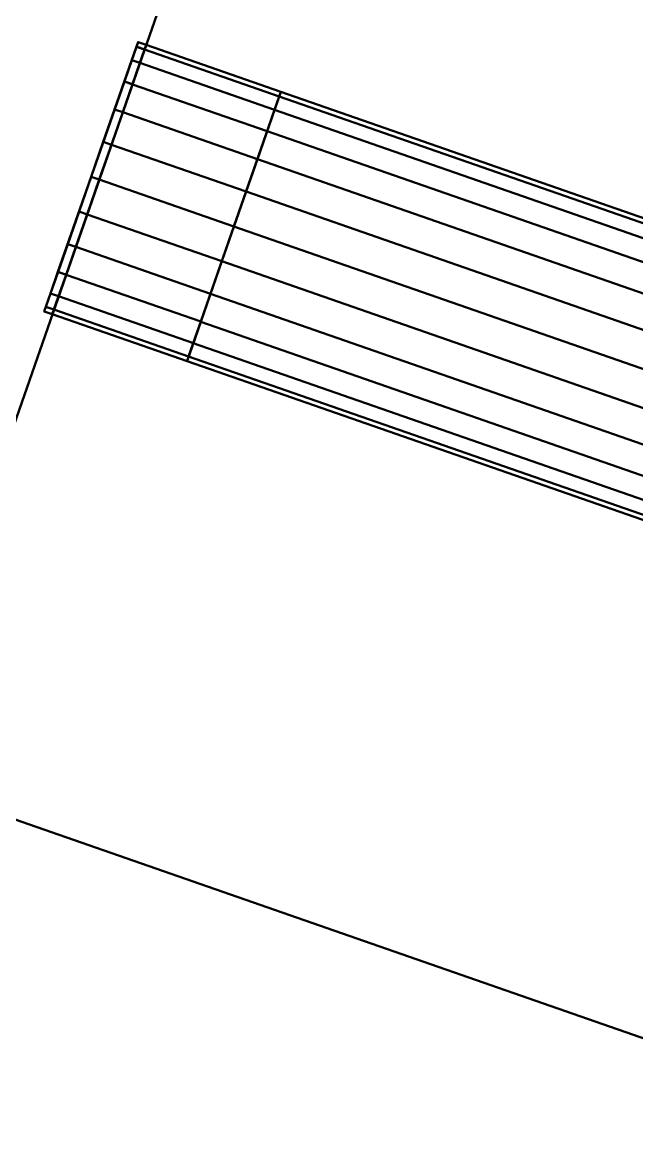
# Model space of a CAD drawing. Header units: inches. Extents: x -1654 to 1344, y -1538 to 36.
# Drawn here: x -477.09 to -459.87, y -378.58 to -347.11 of the extents above; entities that cross this region are included whole.
import ezdxf

# ---------------------------------------------------------------- set-up
doc = ezdxf.new("R2010")
doc.units = ezdxf.units.IN
doc.header["$MEASUREMENT"] = 0
doc.linetypes.add('Center', pattern=[1.25, 0.25, -0.1875, 0.625, -0.1875])
for name, color, linetype, lineweight in [('M-EQPT', 2, 'Continuous', 50), ('M-HVAC-DUCT', 1, 'Center', 30), ('M-HVAC-DUCT-RA', 1, 'Continuous', 50), ('M-HVAC-DUCT-SA', 1, 'Continuous', 50)]:
    doc.layers.add(name, color=color, linetype=linetype, lineweight=lineweight)

# ---------------------------------------------------------------- blocks, each defined once
blk = doc.blocks.new('Heat Pump - Horizontal - Water Source - Heat Pump 5 Ton Horizontal-947386-_3D_')
at = {"layer": 'M-EQPT'}
mesh = blk.add_polyface(dxfattribs=at)
corners = [(35.6, 12.699, 10.65), (-35.6, 12.699, 10.65), (-35.6, -12.699, 10.65), (35.6, -12.699, 10.65)]
mesh.append_faces([[corners[k] for k in face] for face in [(3, 0, 1, 2)]])
mesh = blk.add_polyface(dxfattribs=at)
corners = [(35.6, 12.699, -10.65), (35.6, -12.699, -10.65), (-35.6, -12.699, -10.65), (-35.6, 12.699, -10.65)]
mesh.append_faces([[corners[k] for k in face] for face in [(0, 1, 2, 3)]])
mesh = blk.add_polyface(dxfattribs=at)
corners = [(35.6, 12.699, 10.65), (35.6, 12.699, -10.65), (-35.6, 12.699, -10.65), (-35.6, 12.699, 10.65)]
mesh.append_faces([[corners[k] for k in face] for face in [(2, 3, 0, 1)]])
blk = doc.blocks.new('Round Takeoff - Standard-905466-_3D_')
at = {"layer": 'M-HVAC-DUCT', "color": 8, "linetype": 'Continuous', "lineweight": 50}
mesh = blk.add_polyface(dxfattribs=at)
corners = [(-0.24, 0, 4), (-0.24, 1.035, 3.864), (-0.24, 2, 3.464), (-0.24, 2.828, 2.828), (-0.24, 3.464, 2), (-0.24, 3.864, 1.035), (-0.24, 4), (-0.24, 3.864, -1.035), (-0.24, 3.464, -2), (-0.24, 2.828, -2.828), (-0.24, 2, -3.464), (-0.24, 1.035, -3.864), (-0.24, 0, -4), (-0.24, -1.035, -3.864), (-0.24, -2, -3.464), (-0.24, -2.828, -2.828), (-0.24, -3.464, -2), (-0.24, -3.864, -1.035), (-0.24, -4), (-0.24, -3.864, 1.035), (-0.24, -3.464, 2), (-0.24, -2.828, 2.828), (-0.24, -2, 3.464), (-0.24, -1.035, 3.864)]
mesh.append_faces([[corners[k] for k in face] for face in [(17, 14, 15, 16)]], dxfattribs={"vtx0": -1, "color": 8})
mesh.append_faces([[corners[k] for k in face] for face in [(21, 12, 17, 20)]], dxfattribs={"vtx0": -1, "vtx1": -1, "vtx2": -1, "color": 8})
mesh.append_faces([[corners[k] for k in face] for face in [(12, 3, 4)]], dxfattribs={"vtx0": -1, "vtx2": -1, "color": 8})
mesh.append_faces([[corners[k] for k in face] for face in [(12, 7, 8, 9), (12, 1, 2, 3)]], dxfattribs={"vtx0": -1, "vtx3": -1, "color": 8})
mesh.append_faces([[corners[k] for k in face] for face in [(0, 1, 12, 23), (22, 23, 12, 21)]], dxfattribs={"vtx1": -1, "vtx2": -1, "color": 8})
mesh.append_faces([[corners[k] for k in face] for face in [(6, 7, 12, 4)]], dxfattribs={"vtx1": -1, "vtx2": -1, "vtx3": -1, "color": 8})
mesh.append_faces([[corners[k] for k in face] for face in [(10, 11, 12, 9), (4, 5, 6)]], dxfattribs={"vtx2": -1, "color": 8})
mesh.append_faces([[corners[k] for k in face] for face in [(12, 13, 14, 17)]], dxfattribs={"vtx2": -1, "vtx3": -1, "color": 8})
mesh.append_faces([[corners[k] for k in face] for face in [(17, 18, 19, 20)]], dxfattribs={"vtx3": -1, "color": 8})
mesh = blk.add_polyface(dxfattribs=at)
corners = [(-0.24, 4), (-0.24, 3.864, 1.035), (-0.24, 3.464, 2), (-0.24, 2.828, 2.828), (-0.24, 2, 3.464), (-0.24, 1.035, 3.864), (-0.24, 0, 4), (0, 0, 4), (0, 1.035, 3.864), (0, 2, 3.464), (0, 2.828, 2.828), (0, 3.464, 2), (0, 3.864, 1.035), (0, 4)]
mesh.append_faces([[corners[k] for k in face] for face in [(1, 12, 13, 0)]], dxfattribs={"vtx0": -1, "color": 8})
mesh.append_faces([[corners[k] for k in face] for face in [(5, 8, 9, 4), (10, 3, 4, 9), (2, 11, 12, 1), (11, 2, 3, 10)]], dxfattribs={"vtx0": -1, "vtx2": -1, "color": 8})
mesh.append_faces([[corners[k] for k in face] for face in [(6, 7, 8, 5)]], dxfattribs={"vtx2": -1, "color": 8})
mesh = blk.add_polyface(dxfattribs=at)
corners = [(-0.24, 0, -4), (-0.24, 1.035, -3.864), (-0.24, 2, -3.464), (-0.24, 2.828, -2.828), (-0.24, 3.464, -2), (-0.24, 3.864, -1.035), (-0.24, 4), (0, 4), (0, 3.864, -1.035), (0, 3.464, -2), (0, 2.828, -2.828), (0, 2, -3.464), (0, 1.035, -3.864), (0, 0, -4)]
mesh.append_faces([[corners[k] for k in face] for face in [(1, 12, 13, 0)]], dxfattribs={"vtx0": -1, "color": 8})
mesh.append_faces([[corners[k] for k in face] for face in [(5, 8, 9, 4), (10, 3, 4, 9), (2, 11, 12, 1), (11, 2, 3, 10)]], dxfattribs={"vtx0": -1, "vtx2": -1, "color": 8})
mesh.append_faces([[corners[k] for k in face] for face in [(6, 7, 8, 5)]], dxfattribs={"vtx2": -1, "color": 8})
mesh = blk.add_polyface(dxfattribs=at)
corners = [(4, 0, 4), (4, 1.035, 3.864), (4, 2, 3.464), (4, 2.828, 2.828), (4, 3.464, 2), (4, 3.864, 1.035), (4, 4), (0, 4), (0, 3.864, 1.035), (0, 3.464, 2), (0, 2.828, 2.828), (0, 2, 3.464), (0, 1.035, 3.864), (0, 0, 4)]
mesh.append_faces([[corners[k] for k in face] for face in [(0, 1, 12, 13)]], dxfattribs={"vtx1": -1, "color": 8})
mesh.append_faces([[corners[k] for k in face] for face in [(1, 2, 11, 12), (10, 11, 2, 3), (4, 5, 8, 9), (9, 10, 3, 4)]], dxfattribs={"vtx1": -1, "vtx3": -1, "color": 8})
mesh.append_faces([[corners[k] for k in face] for face in [(5, 6, 7, 8)]], dxfattribs={"vtx3": -1, "color": 8})
mesh = blk.add_polyface(dxfattribs=at)
corners = [(4, 4), (4, 3.864, -1.035), (4, 3.464, -2), (4, 2.828, -2.828), (4, 2, -3.464), (4, 1.035, -3.864), (4, 0, -4), (0, 0, -4), (0, 1.035, -3.864), (0, 2, -3.464), (0, 2.828, -2.828), (0, 3.464, -2), (0, 3.864, -1.035), (0, 4)]
mesh.append_faces([[corners[k] for k in face] for face in [(0, 1, 12, 13)]], dxfattribs={"vtx1": -1, "color": 8})
mesh.append_faces([[corners[k] for k in face] for face in [(1, 2, 11, 12), (10, 11, 2, 3), (4, 5, 8, 9), (9, 10, 3, 4)]], dxfattribs={"vtx1": -1, "vtx3": -1, "color": 8})
mesh.append_faces([[corners[k] for k in face] for face in [(5, 6, 7, 8)]], dxfattribs={"vtx3": -1, "color": 8})
mesh = blk.add_polyface(dxfattribs=at)
corners = [(4, 0, 4), (4, -1.035, 3.864), (4, -2, 3.464), (4, -2.828, 2.828), (4, -3.464, 2), (4, -3.864, 1.035), (4, -4), (4, -3.864, -1.035), (4, -3.464, -2), (4, -2.828, -2.828), (4, -2, -3.464), (4, -1.035, -3.864), (4, 0, -4), (4, 1.035, -3.864), (4, 2, -3.464), (4, 2.828, -2.828), (4, 3.464, -2), (4, 3.864, -1.035), (4, 4), (4, 3.864, 1.035), (4, 3.464, 2), (4, 2.828, 2.828), (4, 2, 3.464), (4, 1.035, 3.864)]
mesh.append_faces([[corners[k] for k in face] for face in [(10, 8, 9), (6, 3, 4, 5)]], dxfattribs={"vtx0": -1, "color": 8})
mesh.append_faces([[corners[k] for k in face] for face in [(16, 21, 14, 15)]], dxfattribs={"vtx0": -1, "vtx1": -1, "color": 8})
mesh.append_faces([[corners[k] for k in face] for face in [(6, 12, 2, 3), (12, 23, 1, 2)]], dxfattribs={"vtx0": -1, "vtx1": -1, "vtx3": -1, "color": 8})
mesh.append_faces([[corners[k] for k in face] for face in [(21, 16, 17)]], dxfattribs={"vtx0": -1, "vtx2": -1, "color": 8})
mesh.append_faces([[corners[k] for k in face] for face in [(6, 10, 11, 12), (17, 19, 20, 21)]], dxfattribs={"vtx0": -1, "vtx3": -1, "color": 8})
mesh.append_faces([[corners[k] for k in face] for face in [(18, 19, 17)]], dxfattribs={"vtx1": -1, "color": 8})
mesh.append_faces([[corners[k] for k in face] for face in [(22, 23, 12, 21)]], dxfattribs={"vtx1": -1, "vtx2": -1, "color": 8})
mesh.append_faces([[corners[k] for k in face] for face in [(23, 0, 1)]], dxfattribs={"vtx2": -1, "color": 8})
mesh.append_faces([[corners[k] for k in face] for face in [(12, 13, 14, 21), (6, 7, 8, 10)]], dxfattribs={"vtx2": -1, "vtx3": -1, "color": 8})
mesh = blk.add_polyface(dxfattribs=at)
corners = [(-0.24, -4), (-0.24, -3.864, -1.035), (-0.24, -3.464, -2), (-0.24, -2.828, -2.828), (-0.24, -2, -3.464), (-0.24, -1.035, -3.864), (-0.24, 0, -4), (0, 0, -4), (0, -1.035, -3.864), (0, -2, -3.464), (0, -2.828, -2.828), (0, -3.464, -2), (0, -3.864, -1.035), (0, -4)]
mesh.append_faces([[corners[k] for k in face] for face in [(1, 12, 13, 0)]], dxfattribs={"vtx0": -1, "color": 8})
mesh.append_faces([[corners[k] for k in face] for face in [(5, 8, 9, 4), (10, 3, 4, 9), (2, 11, 12, 1), (11, 2, 3, 10)]], dxfattribs={"vtx0": -1, "vtx2": -1, "color": 8})
mesh.append_faces([[corners[k] for k in face] for face in [(6, 7, 8, 5)]], dxfattribs={"vtx2": -1, "color": 8})
mesh = blk.add_polyface(dxfattribs=at)
corners = [(-0.24, 0, 4), (-0.24, -1.035, 3.864), (-0.24, -2, 3.464), (-0.24, -2.828, 2.828), (-0.24, -3.464, 2), (-0.24, -3.864, 1.035), (-0.24, -4), (0, -4), (0, -3.864, 1.035), (0, -3.464, 2), (0, -2.828, 2.828), (0, -2, 3.464), (0, -1.035, 3.864), (0, 0, 4)]
mesh.append_faces([[corners[k] for k in face] for face in [(1, 12, 13, 0)]], dxfattribs={"vtx0": -1, "color": 8})
mesh.append_faces([[corners[k] for k in face] for face in [(5, 8, 9, 4), (10, 3, 4, 9), (2, 11, 12, 1), (11, 2, 3, 10)]], dxfattribs={"vtx0": -1, "vtx2": -1, "color": 8})
mesh.append_faces([[corners[k] for k in face] for face in [(6, 7, 8, 5)]], dxfattribs={"vtx2": -1, "color": 8})
mesh = blk.add_polyface(dxfattribs=at)
corners = [(4, 0, -4), (4, -1.035, -3.864), (4, -2, -3.464), (4, -2.828, -2.828), (4, -3.464, -2), (4, -3.864, -1.035), (4, -4), (0, -4), (0, -3.864, -1.035), (0, -3.464, -2), (0, -2.828, -2.828), (0, -2, -3.464), (0, -1.035, -3.864), (0, 0, -4)]
mesh.append_faces([[corners[k] for k in face] for face in [(0, 1, 12, 13)]], dxfattribs={"vtx1": -1, "color": 8})
mesh.append_faces([[corners[k] for k in face] for face in [(1, 2, 11, 12), (10, 11, 2, 3), (4, 5, 8, 9), (9, 10, 3, 4)]], dxfattribs={"vtx1": -1, "vtx3": -1, "color": 8})
mesh.append_faces([[corners[k] for k in face] for face in [(5, 6, 7, 8)]], dxfattribs={"vtx3": -1, "color": 8})
mesh = blk.add_polyface(dxfattribs=at)
corners = [(4, -4), (4, -3.864, 1.035), (4, -3.464, 2), (4, -2.828, 2.828), (4, -2, 3.464), (4, -1.035, 3.864), (4, 0, 4), (0, 0, 4), (0, -1.035, 3.864), (0, -2, 3.464), (0, -2.828, 2.828), (0, -3.464, 2), (0, -3.864, 1.035), (0, -4)]
mesh.append_faces([[corners[k] for k in face] for face in [(0, 1, 12, 13)]], dxfattribs={"vtx1": -1, "color": 8})
mesh.append_faces([[corners[k] for k in face] for face in [(1, 2, 11, 12), (10, 11, 2, 3), (4, 5, 8, 9), (9, 10, 3, 4)]], dxfattribs={"vtx1": -1, "vtx3": -1, "color": 8})
mesh.append_faces([[corners[k] for k in face] for face in [(5, 6, 7, 8)]], dxfattribs={"vtx3": -1, "color": 8})

msp = doc.modelspace()

# ---------------------------------------------------------------- linework, layer by layer
at = {"layer": 'M-HVAC-DUCT', "color": 5}
for p, q in [((-474.937, -351.513, 1326), (-475.164, -351.434, 1326)), ((-474.937, -351.513, 1326), (-471.16, -352.829, 1326)), ((-471.16, -352.829, 1326), (-445.663, -361.713, 1326)), ((-471.16, -352.829, 1326), (-445.663, -361.713, 1326))]:
    msp.add_line(p, q, dxfattribs=at)

# ---------------------------------------------------------------- block references
at = {"layer": 'M-EQPT', "rotation": 340.7901312840835}
msp.add_blockref('Heat Pump - Horizontal - Water Source - Heat Pump 5 Ton Horizontal-947386-_3D_', (-486.507, -379.702, 1326), dxfattribs=at)
at = {"layer": 'M-HVAC-DUCT-SA', "color": 8, "extrusion": (0, 0, -1), "rotation": 199.2098687159169}
msp.add_blockref('Round Takeoff - Standard-905466-_3D_', (474.937, -351.513, -1326), dxfattribs=at)

# ---------------------------------------------------------------- meshes
at = {"layer": 'M-HVAC-DUCT-RA', "color": 8}
mesh = msp.add_polyface(dxfattribs=at)
corners = [(3.555, -377.31, 1321), (4.061, -375.57, 1320.761), (4.532, -373.949, 1320.062), (4.937, -372.557, 1318.95), (5.247, -371.489, 1317.5), (5.442, -370.817, 1315.812), (5.509, -370.588, 1314), (-689.709, -168.479, 1314), (-689.775, -168.708, 1315.812), (-689.971, -169.38, 1317.5), (-690.281, -170.448, 1318.95), (-690.686, -171.84, 1320.062), (-691.157, -173.461, 1320.761), (-691.663, -175.201, 1321)]
mesh.append_faces([[corners[k] for k in face] for face in [(8, 9, 4, 5), (3, 4, 9, 10), (11, 12, 1, 2), (2, 3, 10, 11)]], dxfattribs={"vtx1": -1, "vtx3": -1, "color": 8})
mesh.append_faces([[corners[k] for k in face] for face in [(6, 7, 8, 5)]], dxfattribs={"vtx2": -1, "color": 8})
mesh.append_faces([[corners[k] for k in face] for face in [(12, 13, 0, 1)]], dxfattribs={"vtx3": -1, "color": 8})
mesh = msp.add_polyface(dxfattribs=at)
corners = [(5.509, -370.588, 1314), (5.442, -370.817, 1312.188), (5.247, -371.489, 1310.5), (4.937, -372.557, 1309.05), (4.532, -373.949, 1307.938), (4.061, -375.57, 1307.239), (3.555, -377.31, 1307), (-691.663, -175.201, 1307), (-691.157, -173.461, 1307.239), (-690.686, -171.84, 1307.938), (-690.281, -170.448, 1309.05), (-689.971, -169.38, 1310.5), (-689.775, -168.708, 1312.188), (-689.709, -168.479, 1314)]
mesh.append_faces([[corners[k] for k in face] for face in [(7, 8, 5, 6)]], dxfattribs={"vtx1": -1, "color": 8})
mesh.append_faces([[corners[k] for k in face] for face in [(8, 9, 4, 5), (3, 4, 9, 10), (11, 12, 1, 2), (2, 3, 10, 11)]], dxfattribs={"vtx1": -1, "vtx3": -1, "color": 8})
mesh.append_faces([[corners[k] for k in face] for face in [(12, 13, 0, 1)]], dxfattribs={"vtx3": -1, "color": 8})
mesh = msp.add_polyface(dxfattribs=at)
corners = [(1.601, -384.032, 1314), (1.667, -383.803, 1315.812), (1.863, -383.131, 1317.5), (2.173, -382.063, 1318.95), (2.578, -380.671, 1320.062), (3.049, -379.05, 1320.761), (3.555, -377.31, 1321), (-691.663, -175.201, 1321), (-692.169, -176.94, 1320.761), (-692.64, -178.562, 1320.062), (-693.045, -179.954, 1318.95), (-693.355, -181.022, 1317.5), (-693.55, -181.693, 1315.812), (-693.617, -181.922, 1314)]
mesh.append_faces([[corners[k] for k in face] for face in [(7, 8, 5, 6)]], dxfattribs={"vtx1": -1, "color": 8})
mesh.append_faces([[corners[k] for k in face] for face in [(8, 9, 4, 5), (3, 4, 9, 10), (11, 12, 1, 2), (2, 3, 10, 11)]], dxfattribs={"vtx1": -1, "vtx3": -1, "color": 8})
mesh.append_faces([[corners[k] for k in face] for face in [(12, 13, 0, 1)]], dxfattribs={"vtx3": -1, "color": 8})
mesh = msp.add_polyface(dxfattribs=at)
corners = [(3.555, -377.31, 1307), (3.049, -379.05, 1307.239), (2.578, -380.671, 1307.938), (2.173, -382.063, 1309.05), (1.863, -383.131, 1310.5), (1.667, -383.803, 1312.188), (1.601, -384.032, 1314), (-693.617, -181.922, 1314), (-693.55, -181.693, 1312.188), (-693.355, -181.022, 1310.5), (-693.045, -179.954, 1309.05), (-692.64, -178.562, 1307.938), (-692.169, -176.94, 1307.239), (-691.663, -175.201, 1307)]
mesh.append_faces([[corners[k] for k in face] for face in [(7, 8, 5, 6)]], dxfattribs={"vtx1": -1, "color": 8})
mesh.append_faces([[corners[k] for k in face] for face in [(8, 9, 4, 5), (3, 4, 9, 10), (11, 12, 1, 2), (2, 3, 10, 11)]], dxfattribs={"vtx1": -1, "vtx3": -1, "color": 8})
mesh.append_faces([[corners[k] for k in face] for face in [(12, 13, 0, 1)]], dxfattribs={"vtx3": -1, "color": 8})
at = {"layer": 'M-HVAC-DUCT-SA', "color": 8}
mesh = msp.add_polyface(dxfattribs=at)
corners = [(217.678, -463.725, 1340), (218.175, -462.016, 1339.799), (218.647, -460.392, 1339.208), (219.07, -458.936, 1338.255), (219.424, -457.719, 1336.988), (219.69, -456.804, 1335.471), (219.855, -456.236, 1333.78), (219.911, -456.043, 1332), (-798.8, -159.89, 1332), (-798.856, -160.083, 1333.78), (-799.021, -160.651, 1335.471), (-799.287, -161.566, 1336.988), (-799.641, -162.783, 1338.255), (-800.065, -164.239, 1339.208), (-800.537, -165.863, 1339.799), (-801.034, -167.572, 1340)]
mesh.append_faces([[corners[k] for k in face] for face in [(9, 10, 5, 6), (10, 11, 4, 5), (3, 4, 11, 12), (12, 13, 2, 3), (13, 14, 1, 2)]], dxfattribs={"vtx1": -1, "vtx3": -1, "color": 8})
mesh.append_faces([[corners[k] for k in face] for face in [(7, 8, 9, 6)]], dxfattribs={"vtx2": -1, "color": 8})
mesh.append_faces([[corners[k] for k in face] for face in [(14, 15, 0, 1)]], dxfattribs={"vtx3": -1, "color": 8})
mesh = msp.add_polyface(dxfattribs=at)
corners = [(219.911, -456.043, 1332), (219.855, -456.236, 1330.22), (219.69, -456.804, 1328.529), (219.424, -457.719, 1327.012), (219.07, -458.936, 1325.745), (218.647, -460.392, 1324.792), (218.175, -462.016, 1324.201), (217.678, -463.725, 1324), (-801.034, -167.572, 1324), (-800.537, -165.863, 1324.201), (-800.065, -164.239, 1324.792), (-799.641, -162.783, 1325.745), (-799.287, -161.566, 1327.012), (-799.021, -160.651, 1328.529), (-798.856, -160.083, 1330.22), (-798.8, -159.89, 1332)]
mesh.append_faces([[corners[k] for k in face] for face in [(8, 9, 6, 7)]], dxfattribs={"vtx1": -1, "color": 8})
mesh.append_faces([[corners[k] for k in face] for face in [(9, 10, 5, 6), (10, 11, 4, 5), (3, 4, 11, 12), (12, 13, 2, 3), (13, 14, 1, 2)]], dxfattribs={"vtx1": -1, "vtx3": -1, "color": 8})
mesh.append_faces([[corners[k] for k in face] for face in [(14, 15, 0, 1)]], dxfattribs={"vtx3": -1, "color": 8})
mesh = msp.add_polyface(dxfattribs=at)
corners = [(215.444, -471.407, 1332), (215.5, -471.215, 1333.78), (215.666, -470.647, 1335.471), (215.932, -469.731, 1336.988), (216.285, -468.515, 1338.255), (216.709, -467.059, 1339.208), (217.181, -465.435, 1339.799), (217.678, -463.725, 1340), (-801.034, -167.572, 1340), (-801.53, -169.282, 1339.799), (-802.002, -170.905, 1339.208), (-802.426, -172.362, 1338.255), (-802.78, -173.578, 1336.988), (-803.046, -174.493, 1335.471), (-803.211, -175.062, 1333.78), (-803.267, -175.254, 1332)]
mesh.append_faces([[corners[k] for k in face] for face in [(8, 9, 6, 7)]], dxfattribs={"vtx1": -1, "color": 8})
mesh.append_faces([[corners[k] for k in face] for face in [(9, 10, 5, 6), (10, 11, 4, 5), (3, 4, 11, 12), (12, 13, 2, 3), (13, 14, 1, 2)]], dxfattribs={"vtx1": -1, "vtx3": -1, "color": 8})
mesh.append_faces([[corners[k] for k in face] for face in [(14, 15, 0, 1)]], dxfattribs={"vtx3": -1, "color": 8})
mesh = msp.add_polyface(dxfattribs=at)
corners = [(217.678, -463.725, 1324), (217.181, -465.435, 1324.201), (216.709, -467.059, 1324.792), (216.285, -468.515, 1325.745), (215.932, -469.731, 1327.012), (215.666, -470.647, 1328.529), (215.5, -471.215, 1330.22), (215.444, -471.407, 1332), (-803.267, -175.254, 1332), (-803.211, -175.062, 1330.22), (-803.046, -174.493, 1328.529), (-802.78, -173.578, 1327.012), (-802.426, -172.362, 1325.745), (-802.002, -170.905, 1324.792), (-801.53, -169.282, 1324.201), (-801.034, -167.572, 1324)]
mesh.append_faces([[corners[k] for k in face] for face in [(8, 9, 6, 7)]], dxfattribs={"vtx1": -1, "color": 8})
mesh.append_faces([[corners[k] for k in face] for face in [(9, 10, 5, 6), (10, 11, 4, 5), (3, 4, 11, 12), (12, 13, 2, 3), (13, 14, 1, 2)]], dxfattribs={"vtx1": -1, "vtx3": -1, "color": 8})
mesh.append_faces([[corners[k] for k in face] for face in [(14, 15, 0, 1)]], dxfattribs={"vtx3": -1, "color": 8})
mesh = msp.add_polyface(dxfattribs=at)
corners = [(-241.901, -350.387, 1332), (-241.467, -348.895, 1331.796), (-241.064, -347.506, 1331.196), (-240.717, -346.313, 1330.243), (-240.45, -345.397, 1329), (-240.283, -344.821, 1327.553), (-240.226, -344.625, 1326), (-698.826, -211.304, 1326), (-698.883, -211.5, 1327.553), (-699.05, -212.076, 1329), (-699.316, -212.991, 1330.243), (-699.663, -214.185, 1331.196), (-700.067, -215.574, 1331.796), (-700.501, -217.065, 1332)]
mesh.append_faces([[corners[k] for k in face] for face in [(8, 9, 4, 5), (3, 4, 9, 10), (11, 12, 1, 2), (2, 3, 10, 11)]], dxfattribs={"vtx1": -1, "vtx3": -1, "color": 8})
mesh.append_faces([[corners[k] for k in face] for face in [(6, 7, 8, 5)]], dxfattribs={"vtx2": -1, "color": 8})
mesh.append_faces([[corners[k] for k in face] for face in [(12, 13, 0, 1)]], dxfattribs={"vtx3": -1, "color": 8})
mesh = msp.add_polyface(dxfattribs=at)
corners = [(-240.226, -344.625, 1326), (-240.283, -344.821, 1324.447), (-240.45, -345.397, 1323), (-240.717, -346.313, 1321.757), (-241.064, -347.506, 1320.804), (-241.467, -348.895, 1320.204), (-241.901, -350.387, 1320), (-700.501, -217.065, 1320), (-700.067, -215.574, 1320.204), (-699.663, -214.185, 1320.804), (-699.316, -212.991, 1321.757), (-699.05, -212.076, 1323), (-698.883, -211.5, 1324.447), (-698.826, -211.304, 1326)]
mesh.append_faces([[corners[k] for k in face] for face in [(7, 8, 5, 6)]], dxfattribs={"vtx1": -1, "color": 8})
mesh.append_faces([[corners[k] for k in face] for face in [(8, 9, 4, 5), (3, 4, 9, 10), (11, 12, 1, 2), (2, 3, 10, 11)]], dxfattribs={"vtx1": -1, "vtx3": -1, "color": 8})
mesh.append_faces([[corners[k] for k in face] for face in [(12, 13, 0, 1)]], dxfattribs={"vtx3": -1, "color": 8})
mesh = msp.add_polyface(dxfattribs=at)
corners = [(-243.576, -356.148, 1326), (-243.519, -355.952, 1327.553), (-243.352, -355.376, 1329), (-243.085, -354.461, 1330.243), (-242.738, -353.267, 1331.196), (-242.334, -351.878, 1331.796), (-241.901, -350.387, 1332), (-700.501, -217.065, 1332), (-700.934, -218.557, 1331.796), (-701.338, -219.946, 1331.196), (-701.685, -221.139, 1330.243), (-701.951, -222.055, 1329), (-702.119, -222.631, 1327.553), (-702.176, -222.827, 1326)]
mesh.append_faces([[corners[k] for k in face] for face in [(7, 8, 5, 6)]], dxfattribs={"vtx1": -1, "color": 8})
mesh.append_faces([[corners[k] for k in face] for face in [(8, 9, 4, 5), (3, 4, 9, 10), (11, 12, 1, 2), (2, 3, 10, 11)]], dxfattribs={"vtx1": -1, "vtx3": -1, "color": 8})
mesh.append_faces([[corners[k] for k in face] for face in [(12, 13, 0, 1)]], dxfattribs={"vtx3": -1, "color": 8})
mesh = msp.add_polyface(dxfattribs=at)
corners = [(-241.901, -350.387, 1320), (-242.334, -351.878, 1320.204), (-242.738, -353.267, 1320.804), (-243.085, -354.461, 1321.757), (-243.352, -355.376, 1323), (-243.519, -355.952, 1324.447), (-243.576, -356.148, 1326), (-702.176, -222.827, 1326), (-702.119, -222.631, 1324.447), (-701.951, -222.055, 1323), (-701.685, -221.139, 1321.757), (-701.338, -219.946, 1320.804), (-700.934, -218.557, 1320.204), (-700.501, -217.065, 1320)]
mesh.append_faces([[corners[k] for k in face] for face in [(7, 8, 5, 6)]], dxfattribs={"vtx1": -1, "color": 8})
mesh.append_faces([[corners[k] for k in face] for face in [(8, 9, 4, 5), (3, 4, 9, 10), (11, 12, 1, 2), (2, 3, 10, 11)]], dxfattribs={"vtx1": -1, "vtx3": -1, "color": 8})
mesh.append_faces([[corners[k] for k in face] for face in [(12, 13, 0, 1)]], dxfattribs={"vtx3": -1, "color": 8})
mesh = msp.add_polyface(dxfattribs=at)
corners = [(-479.606, -364.913, 1317), (-511.713, -353.726, 1317), (-501.762, -325.168, 1317), (-469.655, -336.355, 1317)]
mesh.append_faces([[corners[k] for k in face] for face in [(3, 0, 1, 2)]], dxfattribs={"color": 8})
mesh = msp.add_polyface(dxfattribs=at)
corners = [(-511.713, -353.726, 1335), (-479.606, -364.913, 1335), (-469.655, -336.355, 1335), (-501.762, -325.168, 1335)]
mesh.append_faces([[corners[k] for k in face] for face in [(0, 1, 2, 3)]], dxfattribs={"color": 8})
mesh = msp.add_polyface(dxfattribs=at)
corners = [(-479.606, -364.913, 1335), (-479.606, -364.913, 1317), (-469.655, -336.355, 1317), (-469.655, -336.355, 1335)]
mesh.append_faces([[corners[k] for k in face] for face in [(3, 0, 1, 2)]], dxfattribs={"color": 8})
mesh = msp.add_polyface(dxfattribs=at)
corners = [(-475.164, -351.434, 1322), (-475.504, -352.412, 1322.136), (-475.822, -353.323, 1322.536), (-476.094, -354.105, 1323.172), (-476.304, -354.706, 1324), (-476.435, -355.083, 1324.965), (-476.48, -355.212, 1326), (-476.435, -355.083, 1327.035), (-476.304, -354.706, 1328), (-476.094, -354.105, 1328.828), (-475.822, -353.323, 1329.464), (-475.504, -352.412, 1329.864), (-475.164, -351.434, 1330), (-474.823, -350.457, 1329.864), (-474.506, -349.546, 1329.464), (-474.233, -348.763, 1328.828), (-474.024, -348.163, 1328), (-473.893, -347.786, 1327.035), (-473.848, -347.657, 1326), (-473.893, -347.786, 1324.965), (-474.024, -348.163, 1324), (-474.233, -348.763, 1323.172), (-474.506, -349.546, 1322.536), (-474.823, -350.457, 1322.136)]
mesh.append_faces([[corners[k] for k in face] for face in [(17, 14, 15, 16)]], dxfattribs={"vtx0": -1, "color": 8})
mesh.append_faces([[corners[k] for k in face] for face in [(21, 12, 17, 20)]], dxfattribs={"vtx0": -1, "vtx1": -1, "vtx2": -1, "color": 8})
mesh.append_faces([[corners[k] for k in face] for face in [(12, 3, 4)]], dxfattribs={"vtx0": -1, "vtx2": -1, "color": 8})
mesh.append_faces([[corners[k] for k in face] for face in [(12, 7, 8, 9), (12, 1, 2, 3)]], dxfattribs={"vtx0": -1, "vtx3": -1, "color": 8})
mesh.append_faces([[corners[k] for k in face] for face in [(0, 1, 12, 23), (22, 23, 12, 21)]], dxfattribs={"vtx1": -1, "vtx2": -1, "color": 8})
mesh.append_faces([[corners[k] for k in face] for face in [(6, 7, 12, 4)]], dxfattribs={"vtx1": -1, "vtx2": -1, "vtx3": -1, "color": 8})
mesh.append_faces([[corners[k] for k in face] for face in [(10, 11, 12, 9), (4, 5, 6)]], dxfattribs={"vtx2": -1, "color": 8})
mesh.append_faces([[corners[k] for k in face] for face in [(12, 13, 14, 17)]], dxfattribs={"vtx2": -1, "vtx3": -1, "color": 8})
mesh.append_faces([[corners[k] for k in face] for face in [(17, 18, 19, 20)]], dxfattribs={"vtx3": -1, "color": 8})
mesh = msp.add_polyface(dxfattribs=at)
corners = [(-476.253, -355.291, 1326), (-476.208, -355.162, 1324.965), (-476.077, -354.785, 1324), (-475.868, -354.184, 1323.172), (-475.595, -353.402, 1322.536), (-475.278, -352.491, 1322.136), (-474.937, -351.513, 1322), (-474.597, -350.536, 1322.136), (-474.279, -349.625, 1322.536), (-474.007, -348.842, 1323.172), (-473.797, -348.242, 1324), (-473.666, -347.865, 1324.965), (-473.621, -347.736, 1326), (-473.666, -347.865, 1327.035), (-473.797, -348.242, 1328), (-474.007, -348.842, 1328.828), (-474.279, -349.625, 1329.464), (-474.597, -350.536, 1329.864), (-474.937, -351.513, 1330), (-475.278, -352.491, 1329.864), (-475.595, -353.402, 1329.464), (-475.868, -354.184, 1328.828), (-476.077, -354.785, 1328), (-476.208, -355.162, 1327.035)]
mesh.append_faces([[corners[k] for k in face] for face in [(1, 23, 0)]], dxfattribs={"vtx0": -1, "color": 8})
mesh.append_faces([[corners[k] for k in face] for face in [(21, 3, 20), (17, 20, 16)]], dxfattribs={"vtx0": -1, "vtx1": -1, "color": 8})
mesh.append_faces([[corners[k] for k in face] for face in [(16, 4, 8, 9)]], dxfattribs={"vtx0": -1, "vtx1": -1, "vtx3": -1, "color": 8})
mesh.append_faces([[corners[k] for k in face] for face in [(8, 4, 5, 7)]], dxfattribs={"vtx0": -1, "vtx2": -1, "color": 8})
mesh.append_faces([[corners[k] for k in face] for face in [(20, 3, 4, 16)]], dxfattribs={"vtx0": -1, "vtx2": -1, "vtx3": -1, "color": 8})
mesh.append_faces([[corners[k] for k in face] for face in [(6, 7, 5)]], dxfattribs={"vtx1": -1, "color": 8})
mesh.append_faces([[corners[k] for k in face] for face in [(15, 16, 9, 12)]], dxfattribs={"vtx1": -1, "vtx2": -1, "vtx3": -1, "color": 8})
mesh.append_faces([[corners[k] for k in face] for face in [(13, 14, 15, 12)]], dxfattribs={"vtx2": -1, "color": 8})
mesh.append_faces([[corners[k] for k in face] for face in [(1, 2, 3, 23), (21, 22, 23, 3)]], dxfattribs={"vtx2": -1, "vtx3": -1, "color": 8})
mesh.append_faces([[corners[k] for k in face] for face in [(17, 18, 19, 20), (9, 10, 11, 12)]], dxfattribs={"vtx3": -1, "color": 8})
mesh = msp.add_polyface(dxfattribs=at)
corners = [(-473.848, -347.657, 1326), (-473.893, -347.786, 1327.035), (-474.024, -348.163, 1328), (-474.233, -348.763, 1328.828), (-474.506, -349.546, 1329.464), (-474.823, -350.457, 1329.864), (-475.164, -351.434, 1330), (-474.937, -351.513, 1330), (-474.597, -350.536, 1329.864), (-474.279, -349.625, 1329.464), (-474.007, -348.842, 1328.828), (-473.797, -348.242, 1328), (-473.666, -347.865, 1327.035), (-473.621, -347.736, 1326)]
mesh.append_faces([[corners[k] for k in face] for face in [(1, 12, 13, 0)]], dxfattribs={"vtx0": -1, "color": 8})
mesh.append_faces([[corners[k] for k in face] for face in [(5, 8, 9, 4), (10, 3, 4, 9), (2, 11, 12, 1), (11, 2, 3, 10)]], dxfattribs={"vtx0": -1, "vtx2": -1, "color": 8})
mesh.append_faces([[corners[k] for k in face] for face in [(6, 7, 8, 5)]], dxfattribs={"vtx2": -1, "color": 8})
mesh = msp.add_polyface(dxfattribs=at)
corners = [(-475.164, -351.434, 1322), (-474.823, -350.457, 1322.136), (-474.506, -349.546, 1322.536), (-474.233, -348.763, 1323.172), (-474.024, -348.163, 1324), (-473.893, -347.786, 1324.965), (-473.848, -347.657, 1326), (-473.621, -347.736, 1326), (-473.666, -347.865, 1324.965), (-473.797, -348.242, 1324), (-474.007, -348.842, 1323.172), (-474.279, -349.625, 1322.536), (-474.597, -350.536, 1322.136), (-474.937, -351.513, 1322)]
mesh.append_faces([[corners[k] for k in face] for face in [(1, 12, 13, 0)]], dxfattribs={"vtx0": -1, "color": 8})
mesh.append_faces([[corners[k] for k in face] for face in [(5, 8, 9, 4), (10, 3, 4, 9), (2, 11, 12, 1), (11, 2, 3, 10)]], dxfattribs={"vtx0": -1, "vtx2": -1, "color": 8})
mesh.append_faces([[corners[k] for k in face] for face in [(6, 7, 8, 5)]], dxfattribs={"vtx2": -1, "color": 8})
mesh = msp.add_polyface(dxfattribs=at)
corners = [(-472.476, -356.607, 1326), (-472.431, -356.478, 1327.035), (-472.3, -356.101, 1328), (-472.09, -355.5, 1328.828), (-471.818, -354.718, 1329.464), (-471.5, -353.807, 1329.864), (-471.16, -352.829, 1330), (-470.819, -351.852, 1329.864), (-470.502, -350.941, 1329.464), (-470.229, -350.159, 1328.828), (-470.02, -349.558, 1328), (-469.889, -349.181, 1327.035), (-469.844, -349.052, 1326), (-469.889, -349.181, 1324.965), (-470.02, -349.558, 1324), (-470.229, -350.159, 1323.172), (-470.502, -350.941, 1322.536), (-470.819, -351.852, 1322.136), (-471.16, -352.829, 1322), (-471.5, -353.807, 1322.136), (-471.818, -354.718, 1322.536), (-472.09, -355.5, 1323.172), (-472.3, -356.101, 1324), (-472.431, -356.478, 1324.965)]
mesh.append_faces([[corners[k] for k in face] for face in [(6, 3, 4, 5), (15, 12, 13, 14)]], dxfattribs={"vtx0": -1, "color": 8})
mesh.append_faces([[corners[k] for k in face] for face in [(15, 9, 12)]], dxfattribs={"vtx0": -1, "vtx1": -1, "vtx2": -1, "color": 8})
mesh.append_faces([[corners[k] for k in face] for face in [(3, 18, 21, 0), (18, 3, 6, 9)]], dxfattribs={"vtx0": -1, "vtx1": -1, "vtx2": -1, "vtx3": -1, "color": 8})
mesh.append_faces([[corners[k] for k in face] for face in [(17, 18, 16)]], dxfattribs={"vtx1": -1, "color": 8})
mesh.append_faces([[corners[k] for k in face] for face in [(15, 16, 18, 9)]], dxfattribs={"vtx1": -1, "vtx2": -1, "vtx3": -1, "color": 8})
mesh.append_faces([[corners[k] for k in face] for face in [(1, 2, 3, 0)]], dxfattribs={"vtx2": -1, "color": 8})
mesh.append_faces([[corners[k] for k in face] for face in [(21, 22, 23, 0), (18, 19, 20, 21), (6, 7, 8, 9), (9, 10, 11, 12)]], dxfattribs={"vtx3": -1, "color": 8})
mesh = msp.add_polyface(dxfattribs=at)
corners = [(-469.844, -349.052, 1326), (-469.889, -349.181, 1327.035), (-470.02, -349.558, 1328), (-470.229, -350.159, 1328.828), (-470.502, -350.941, 1329.464), (-470.819, -351.852, 1329.864), (-471.16, -352.829, 1330), (-445.663, -361.713, 1330), (-445.323, -360.736, 1329.864), (-445.005, -359.825, 1329.464), (-444.733, -359.042, 1328.828), (-444.523, -358.442, 1328), (-444.392, -358.065, 1327.035), (-444.347, -357.936, 1326)]
mesh.append_faces([[corners[k] for k in face] for face in [(7, 8, 5, 6)]], dxfattribs={"vtx1": -1, "color": 8})
mesh.append_faces([[corners[k] for k in face] for face in [(8, 9, 4, 5), (3, 4, 9, 10), (11, 12, 1, 2), (2, 3, 10, 11)]], dxfattribs={"vtx1": -1, "vtx3": -1, "color": 8})
mesh.append_faces([[corners[k] for k in face] for face in [(12, 13, 0, 1)]], dxfattribs={"vtx3": -1, "color": 8})
mesh = msp.add_polyface(dxfattribs=at)
corners = [(-471.16, -352.829, 1322), (-470.819, -351.852, 1322.136), (-470.502, -350.941, 1322.536), (-470.229, -350.159, 1323.172), (-470.02, -349.558, 1324), (-469.889, -349.181, 1324.965), (-469.844, -349.052, 1326), (-444.347, -357.936, 1326), (-444.392, -358.065, 1324.965), (-444.523, -358.442, 1324), (-444.733, -359.042, 1323.172), (-445.005, -359.825, 1322.536), (-445.323, -360.736, 1322.136), (-445.663, -361.713, 1322)]
mesh.append_faces([[corners[k] for k in face] for face in [(7, 8, 5, 6)]], dxfattribs={"vtx1": -1, "color": 8})
mesh.append_faces([[corners[k] for k in face] for face in [(8, 9, 4, 5), (3, 4, 9, 10), (11, 12, 1, 2), (2, 3, 10, 11)]], dxfattribs={"vtx1": -1, "vtx3": -1, "color": 8})
mesh.append_faces([[corners[k] for k in face] for face in [(12, 13, 0, 1)]], dxfattribs={"vtx3": -1, "color": 8})
mesh = msp.add_polyface(dxfattribs=at)
corners = [(-476.48, -355.212, 1326), (-476.435, -355.083, 1324.965), (-476.304, -354.706, 1324), (-476.094, -354.105, 1323.172), (-475.822, -353.323, 1322.536), (-475.504, -352.412, 1322.136), (-475.164, -351.434, 1322), (-474.937, -351.513, 1322), (-475.278, -352.491, 1322.136), (-475.595, -353.402, 1322.536), (-475.868, -354.184, 1323.172), (-476.077, -354.785, 1324), (-476.208, -355.162, 1324.965), (-476.253, -355.291, 1326)]
mesh.append_faces([[corners[k] for k in face] for face in [(1, 12, 13, 0)]], dxfattribs={"vtx0": -1, "color": 8})
mesh.append_faces([[corners[k] for k in face] for face in [(5, 8, 9, 4), (10, 3, 4, 9), (2, 11, 12, 1), (11, 2, 3, 10)]], dxfattribs={"vtx0": -1, "vtx2": -1, "color": 8})
mesh.append_faces([[corners[k] for k in face] for face in [(6, 7, 8, 5)]], dxfattribs={"vtx2": -1, "color": 8})
mesh = msp.add_polyface(dxfattribs=at)
corners = [(-475.164, -351.434, 1330), (-475.504, -352.412, 1329.864), (-475.822, -353.323, 1329.464), (-476.094, -354.105, 1328.828), (-476.304, -354.706, 1328), (-476.435, -355.083, 1327.035), (-476.48, -355.212, 1326), (-476.253, -355.291, 1326), (-476.208, -355.162, 1327.035), (-476.077, -354.785, 1328), (-475.868, -354.184, 1328.828), (-475.595, -353.402, 1329.464), (-475.278, -352.491, 1329.864), (-474.937, -351.513, 1330)]
mesh.append_faces([[corners[k] for k in face] for face in [(1, 12, 13, 0)]], dxfattribs={"vtx0": -1, "color": 8})
mesh.append_faces([[corners[k] for k in face] for face in [(5, 8, 9, 4), (10, 3, 4, 9), (2, 11, 12, 1), (11, 2, 3, 10)]], dxfattribs={"vtx0": -1, "vtx2": -1, "color": 8})
mesh.append_faces([[corners[k] for k in face] for face in [(6, 7, 8, 5)]], dxfattribs={"vtx2": -1, "color": 8})
mesh = msp.add_polyface(dxfattribs=at)
corners = [(-471.16, -352.829, 1330), (-471.5, -353.807, 1329.864), (-471.818, -354.718, 1329.464), (-472.09, -355.5, 1328.828), (-472.3, -356.101, 1328), (-472.431, -356.478, 1327.035), (-472.476, -356.607, 1326), (-446.979, -365.491, 1326), (-446.934, -365.362, 1327.035), (-446.803, -364.984, 1328), (-446.594, -364.384, 1328.828), (-446.321, -363.602, 1329.464), (-446.004, -362.691, 1329.864), (-445.663, -361.713, 1330)]
mesh.append_faces([[corners[k] for k in face] for face in [(8, 9, 4, 5), (3, 4, 9, 10), (11, 12, 1, 2), (2, 3, 10, 11)]], dxfattribs={"vtx1": -1, "vtx3": -1, "color": 8})
mesh.append_faces([[corners[k] for k in face] for face in [(6, 7, 8, 5)]], dxfattribs={"vtx2": -1, "color": 8})
mesh.append_faces([[corners[k] for k in face] for face in [(12, 13, 0, 1)]], dxfattribs={"vtx3": -1, "color": 8})
mesh = msp.add_polyface(dxfattribs=at)
corners = [(-472.476, -356.607, 1326), (-472.431, -356.478, 1324.965), (-472.3, -356.101, 1324), (-472.09, -355.5, 1323.172), (-471.818, -354.718, 1322.536), (-471.5, -353.807, 1322.136), (-471.16, -352.829, 1322), (-445.663, -361.713, 1322), (-446.004, -362.691, 1322.136), (-446.321, -363.602, 1322.536), (-446.594, -364.384, 1323.172), (-446.803, -364.984, 1324), (-446.934, -365.362, 1324.965), (-446.979, -365.491, 1326)]
mesh.append_faces([[corners[k] for k in face] for face in [(7, 8, 5, 6)]], dxfattribs={"vtx1": -1, "color": 8})
mesh.append_faces([[corners[k] for k in face] for face in [(8, 9, 4, 5), (3, 4, 9, 10), (11, 12, 1, 2), (2, 3, 10, 11)]], dxfattribs={"vtx1": -1, "vtx3": -1, "color": 8})
mesh.append_faces([[corners[k] for k in face] for face in [(12, 13, 0, 1)]], dxfattribs={"vtx3": -1, "color": 8})

doc.saveas('drawing.dxf')
